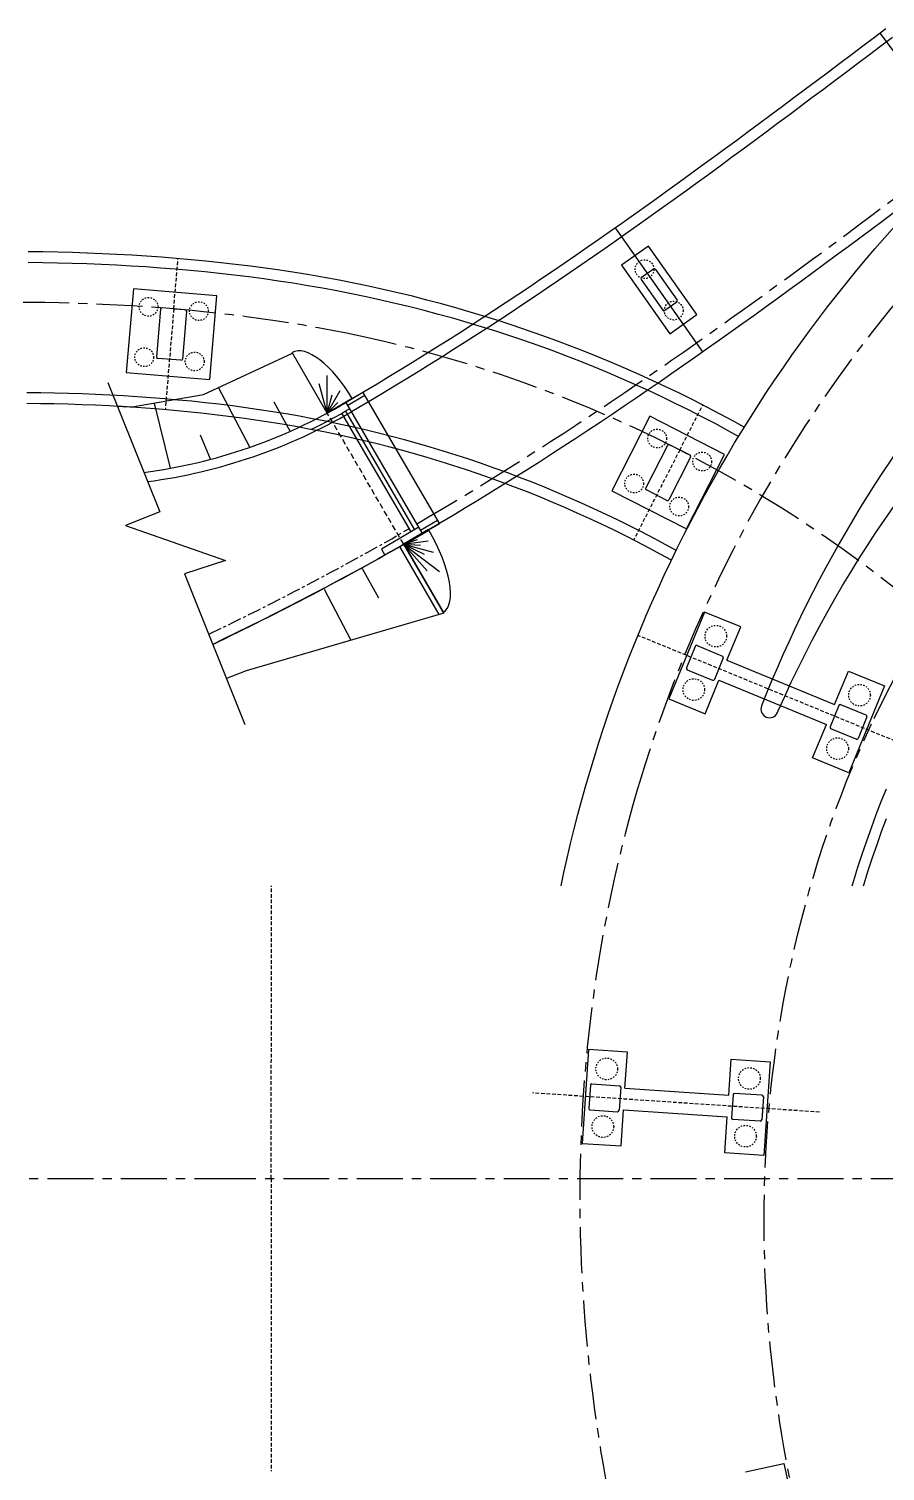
# Model space of a CAD drawing. Header units: millimetres. Extents: x 0 to 987207, y 0 to 5060561.
# Drawn here: x 495370.2 to 495429.5, y 2529201.4 to 2529301.2 of the extents above; entities that cross this region are included whole.
import ezdxf

# ---------------------------------------------------------------- set-up
doc = ezdxf.new("R2010")
doc.units = ezdxf.units.MM
doc.header["$LTSCALE"] = 0.1
doc.linetypes.add('CENTER', pattern=[50.8, 31.75, -6.35, 6.35, -6.35])
doc.linetypes.add('DASHED', pattern=[19.05, 12.7, -6.35])
doc.layers.get('0').update_dxf_attribs({"linetype": 'CONTINUOUS'})
for name, color, linetype in [('1', 1, 'CONTINUOUS'), ('SPX', 7, 'CONTINUOUS'), ('TLJ', 180, 'CONTINUOUS'), ('YLJ', 210, 'CONTINUOUS'), ('zhix', 1, 'CENTER'), ('收费站边线', 180, 'CONTINUOUS'), ('桥梁', 94, 'CONTINUOUS'), ('第3层（构造物外轮廓0.25~0.35）', 4, 'CONTINUOUS')]:
    doc.layers.add(name, color=color, linetype=linetype)
doc.layers.add('标注', color=1, linetype='CONTINUOUS', lineweight=18)

# ---------------------------------------------------------------- blocks, each defined once
blk = doc.blocks.new('A$C60665A29')
at = {"layer": 'TLJ', "color": 92}
for p, q in [((-1.025, 4.766), (-0.227, 7.244)), ((-1.025, 4.766), (-0.92, 6.867)), ((-1.025, 4.766), (0.308, 5.972)), ((-1.025, 4.766), (-0.316, 5.864)), ((-1.025, 4.766), (-0.109, 5.235)), ((1.183, -5.499), (2.2, -5.483)), ((1.183, -5.499), (2.153, -7.743)), ((1.183, -5.499), (2.963, -8.075)), ((1.183, -5.499), (2.316, -6.598)), ((1.183, -5.499), (2.967, -6.652)), ((1.183, -5.499), (2.269, -5.929)), ((1.183, -5.499), (2.867, -5.807))]:
    blk.add_line(p, q, dxfattribs=at)
for centre, major_axis, ratio, start_param, end_param in [((-1.025, 4.766), (-1.019, 4.736), 0.412833, 4.712389, 6.283185), ((1.183, -5.499), (1.147, -5.335), 0.366518, 0, 1.570796)]:
    blk.add_ellipse(centre, major_axis=major_axis, ratio=ratio, start_param=start_param, end_param=end_param, dxfattribs=at)
at = {"layer": '桥梁', "flags": 128}
blk.add_lwpolyline([(3.138, -5.079), (1.183, -5.499), (2.33, -10.834)], dxfattribs=at)

msp = doc.modelspace()

# ---------------------------------------------------------------- linework, layer by layer
at = {"color": 92}
for points in [[(495376.3585, 2529275.0722), (495377.3873, 2529274.989), (495382.3265, 2529275.8616), (495388.4754, 2529278.7085)], [(495398.9408, 2529260.7315), (495385.2738, 2529256.7256), (495383.9085, 2529256.1977)]]:
    msp.add_lwpolyline(points, dxfattribs=at)
at = {"color": 1, "ltscale": 0.3}
msp.add_lwpolyline([(495375.7114, 2529276.6898), (495379.2933, 2529267.7355), (495376.919, 2529266.7858), (495383.8392, 2529264.3772), (495381.0063, 2529263.453), (495385.1773, 2529253.0259)], dxfattribs=at)
at = {"layer": '1', "color": 4, "linetype": 'Continuous'}
for p, q in [((495412.6053, 2529283.8072), (495414.102, 2529281.6812)), ((495413.4472, 2529284.5222), (495412.6295, 2529283.9465)), ((495413.5865, 2529284.498), (495415.0832, 2529282.372)), ((495379.3598, 2529281.7487), (495379.0828, 2529278.4603)), ((495381.0622, 2529281.7056), (495379.4678, 2529281.8399)), ((495415.059, 2529282.2326), (495414.2414, 2529281.657)), ((495381.1534, 2529281.5976), (495380.8765, 2529278.3092)), ((495380.7685, 2529278.218), (495379.1741, 2529278.3523)), ((495414.4202, 2529272.3309), (495412.9165, 2529269.3935)), ((495415.979, 2529271.6453), (495414.5548, 2529272.3744)), ((495416.0225, 2529271.5107), (495414.5187, 2529268.5732)), ((495414.3842, 2529268.5298), (495412.9599, 2529269.2589)), ((495416.9893, 2529260.8009), (495414.5191, 2529254.7885)), ((495419.4867, 2529259.7748), (495416.9893, 2529260.8009)), ((495418.5366, 2529257.4623), (495419.4867, 2529259.7748)), ((495416.3357, 2529258.4207), (495415.7276, 2529256.9407)), ((495416.4662, 2529258.4751), (495418.2236, 2529257.7531)), ((495415.7821, 2529256.8102), (495417.5396, 2529256.0881)), ((495418.2781, 2529257.6226), (495417.6701, 2529256.1426)), ((495418.5366, 2529257.4623), (495425.9827, 2529254.4031)), ((495425.9827, 2529254.4031), (495426.9327, 2529256.7155)), ((495425.9827, 2529254.4031), (495426.9327, 2529256.7155)), ((495426.9327, 2529256.7155), (495429.4302, 2529255.6895)), ((495417.0165, 2529253.7624), (495417.9666, 2529256.0749)), ((495417.9666, 2529256.0749), (495425.4126, 2529253.0156)), ((495414.5191, 2529254.7885), (495417.0165, 2529253.7624)), ((495429.4302, 2529255.6895), (495426.96, 2529249.6771)), ((495426.2792, 2529254.3354), (495425.6711, 2529252.8554)), ((495428.1671, 2529253.6678), (495426.4097, 2529254.3898)), ((495424.4626, 2529250.7032), (495425.4126, 2529253.0156)), ((495424.4626, 2529250.7032), (495425.4126, 2529253.0156)), ((495427.4831, 2529252.0028), (495425.7256, 2529252.7249)), ((495428.2216, 2529253.5373), (495427.6136, 2529252.0573)), ((495426.96, 2529249.6771), (495424.4626, 2529250.7032)), ((495408.952, 2529230.5201), (495408.519, 2529224.0345)), ((495411.646, 2529230.3402), (495408.952, 2529230.5201)), ((495411.4795, 2529227.8458), (495411.646, 2529230.3402)), ((495418.6535, 2529227.3668), (495418.8201, 2529229.8612)), ((495418.6535, 2529227.3668), (495418.8201, 2529229.8612)), ((495418.8201, 2529229.8612), (495421.5141, 2529229.6814)), ((495421.5141, 2529229.6814), (495421.081, 2529223.1958)), ((495409.0881, 2529228.0555), (495408.9816, 2529226.4591)), ((495409.1946, 2529228.1487), (495411.0904, 2529228.0221)), ((495411.1835, 2529227.9156), (495411.0769, 2529226.3192)), ((495411.4795, 2529227.8458), (495418.6535, 2529227.3668)), ((495418.9562, 2529227.3967), (495418.8496, 2529225.8002)), ((495420.9584, 2529227.3632), (495419.0626, 2529227.4898)), ((495421.0515, 2529227.2568), (495420.9449, 2529225.6603)), ((495409.0747, 2529226.3527), (495410.9704, 2529226.2261)), ((495411.213, 2529223.8546), (495411.3796, 2529226.3491)), ((495411.3796, 2529226.3491), (495418.5536, 2529225.8701)), ((495418.387, 2529223.3757), (495418.5536, 2529225.8701)), ((495418.387, 2529223.3757), (495418.5536, 2529225.8701)), ((495420.8385, 2529225.5672), (495418.9427, 2529225.6938)), ((495408.519, 2529224.0345), (495411.213, 2529223.8546)), ((495421.081, 2529223.1958), (495418.387, 2529223.3757)), ((495419.8282, 2529201.2957), (495422.462, 2529201.89)), ((495422.462, 2529201.89), (495423.8927, 2529195.5494))]:
    msp.add_line(p, q, dxfattribs=at)
for points in [[(495416.454, 2529281.3803), (495413.1152, 2529286.1229), (495411.2345, 2529284.7988), (495414.5734, 2529280.0563), (495416.454, 2529281.3803)], [(495382.7645, 2529276.8958), (495383.2513, 2529282.6753), (495377.4718, 2529283.1621), (495376.985, 2529277.3826), (495382.7645, 2529276.8958)], [(495415.7294, 2529266.5492), (495418.3724, 2529271.712), (495413.2095, 2529274.355), (495410.5666, 2529269.1922), (495415.7294, 2529266.5492)]]:
    msp.add_lwpolyline(points, dxfattribs=at)
at = {"layer": '1', "color": 1, "linetype": 'DASHED', "ltscale": 0.01}
for centre, radius in [((495412.8369, 2529284.5205), 0.65), ((495378.5212, 2529281.9197), 0.65), ((495382.0088, 2529281.6259), 0.65), ((495414.8517, 2529281.6586), 0.65), ((495378.2274, 2529278.432), 0.65), ((495381.7151, 2529278.1383), 0.65), ((495413.7092, 2529272.8073), 0.65), ((495416.8247, 2529271.2124), 0.65), ((495412.1143, 2529269.6918), 0.65), ((495415.2298, 2529268.0969), 0.65), ((495417.763, 2529259.1316), 0.75), ((495416.2428, 2529255.4317), 0.75), ((495427.7064, 2529255.0463), 0.75), ((495426.1863, 2529251.3464), 0.75), ((495410.2158, 2529229.1829), 0.75), ((495420.0838, 2529228.5241), 0.75), ((495409.9493, 2529225.1918), 0.75), ((495419.8173, 2529224.5329), 0.75)]:
    msp.add_circle(centre, radius, dxfattribs=at)
at = {"layer": '1', "color": 4, "linetype": 'Continuous'}
for centre, start, end in [((495412.6871, 2529283.8647), 125.146149, 215.146149), ((495413.5047, 2529284.4404), 35.146149, 125.146149), ((495379.4594, 2529281.7403), 85.185753, 175.185753), ((495381.0538, 2529281.606), 355.185753, 85.185753), ((495414.1838, 2529281.7387), 215.146149, 305.146149), ((495415.0015, 2529282.3144), 305.146149, 35.146149), ((495379.1825, 2529278.4519), 175.185753, 265.185753), ((495380.7768, 2529278.3176), 265.185753, 355.185753), ((495414.5092, 2529272.2854), 62.89123, 152.89123), ((495415.9335, 2529271.5563), 332.89123, 62.89123), ((495413.0055, 2529269.3479), 152.89123, 242.89123), ((495414.4297, 2529268.6188), 242.89123, 332.89123), ((495416.4282, 2529258.3827), 67.664566, 157.664566), ((495418.1856, 2529257.6606), 337.664566, 67.664566), ((495415.8201, 2529256.9027), 157.664566, 247.664566), ((495417.5776, 2529256.1806), 247.664566, 337.664566), ((495426.3717, 2529254.2973), 67.664566, 157.664566), ((495425.7636, 2529252.8174), 157.664566, 247.664566), ((495428.1291, 2529253.5753), 337.664566, 67.664566), ((495427.5211, 2529252.0953), 247.664566, 337.664566), ((495409.1879, 2529228.0489), 86.180209, 176.180209), ((495411.0837, 2529227.9223), 356.180209, 86.180209), ((495419.056, 2529227.39), 86.180209, 176.180209), ((495420.9517, 2529227.2634), 356.180209, 86.180209), ((495409.0813, 2529226.4524), 176.180209, 266.180209), ((495410.9771, 2529226.3259), 266.180209, 356.180209), ((495418.9494, 2529225.7936), 176.180209, 266.180209), ((495420.8451, 2529225.667), 266.180209, 356.180209)]:
    msp.add_arc(centre, 0.1, start, end, dxfattribs=at)
at = {"layer": 'SPX', "color": 92}
for p, q in [((495385.5247, 2529272.2008), (495383.3582, 2529276.3393)), ((495380.0337, 2529270.7497), (495378.9343, 2529275.2623)), ((495388.3243, 2529273.3095), (495387.205, 2529275.3329)), ((495382.8031, 2529271.3676), (495382.1209, 2529273.0323)), ((495395.9155, 2529265.2848), (495398.6086, 2529260.6341)), ((495393.3035, 2529263.8092), (495394.4254, 2529261.773)), ((495390.6607, 2529262.3896), (495392.5147, 2529258.848))]:
    msp.add_line(p, q, dxfattribs=at)
at = {"layer": 'TLJ'}
msp.add_line((495396.4749, 2529265.6414), (495396.0761, 2529265.4165), dxfattribs=at)
at = {"layer": 'TLJ', "flags": 128}
for points in [[(495429.5278, 2529301.1565), (495428.7318, 2529300.5557), (495427.9364, 2529299.9558), (495427.1415, 2529299.3569), (495426.347, 2529298.7589), (495425.553, 2529298.1621), (495424.7593, 2529297.5664), (495423.9659, 2529296.9719), (495423.1727, 2529296.3788), (495422.3797, 2529295.7871), (495421.5868, 2529295.1968), (495420.794, 2529294.6082), (495420.0011, 2529294.0211), (495419.2083, 2529293.4358), (495418.4152, 2529292.8523), (495417.6221, 2529292.2706), (495416.8287, 2529291.6909), (495416.035, 2529291.1132), (495415.241, 2529290.5376), (495414.4467, 2529289.9642), (495413.6519, 2529289.3931), (495412.8566, 2529288.8243), (495412.0608, 2529288.258), (495411.2644, 2529287.6941), (495410.4674, 2529287.1328), (495409.6697, 2529286.5742), (495408.8713, 2529286.0184), (495408.0721, 2529285.4653), (495407.2721, 2529284.9151), (495406.4712, 2529284.368), (495405.6694, 2529283.8238), (495404.8667, 2529283.2828), (495404.063, 2529282.7451), (495403.2583, 2529282.2106), (495402.4525, 2529281.6795), (495401.6456, 2529281.1519), (495400.8376, 2529280.6279), (495400.0283, 2529280.1074), (495399.2179, 2529279.5907), (495398.4062, 2529279.0778), (495397.5932, 2529278.5687), (495396.7789, 2529278.0636), (495395.9632, 2529277.5626), (495395.1462, 2529277.0656), (495394.3277, 2529276.5729), (495393.5078, 2529276.0845), (495392.6865, 2529275.6005), (495392.1888, 2529275.3098)], [(495430.1338, 2529288.4731), (495429.3323, 2529287.8739), (495428.5301, 2529287.2755), (495427.7271, 2529286.678), (495426.9233, 2529286.0814), (495426.1187, 2529285.4859), (495425.3131, 2529284.8915), (495424.5065, 2529284.2983), (495423.699, 2529283.7064), (495422.8903, 2529283.1159), (495422.0804, 2529282.5268), (495421.2694, 2529281.9393), (495420.4571, 2529281.3533), (495419.6435, 2529280.7691), (495418.8285, 2529280.1866), (495418.0121, 2529279.6061), (495417.1942, 2529279.0275), (495416.3748, 2529278.4509), (495415.5537, 2529277.8765), (495414.7311, 2529277.3042), (495413.9067, 2529276.7343), (495413.0807, 2529276.1668), (495412.2528, 2529275.6017), (495411.4231, 2529275.0392), (495410.5915, 2529274.4794), (495409.758, 2529273.9223), (495408.9225, 2529273.3681), (495408.0849, 2529272.8168), (495407.2453, 2529272.2685), (495406.4036, 2529271.7233), (495405.5598, 2529271.1813), (495404.7137, 2529270.6426), (495403.8654, 2529270.1073), (495403.0148, 2529269.5755), (495402.162, 2529269.0472), (495401.3067, 2529268.5227), (495400.4491, 2529268.0019), (495399.589, 2529267.4849), (495398.7265, 2529266.972), (495397.8615, 2529266.4631), (495396.994, 2529265.9583), (495396.1239, 2529265.4579), (495395.2514, 2529264.9617), (495394.3763, 2529264.47), (495393.4988, 2529263.9826), (495392.6189, 2529263.4996), (495391.7366, 2529263.0211), (495390.8519, 2529262.5469), (495389.9649, 2529262.0772), (495389.0755, 2529261.6119), (495388.1838, 2529261.1511), (495387.2897, 2529260.6947), (495386.3935, 2529260.2428), (495385.495, 2529259.7954), (495384.5942, 2529259.3525), (495383.6913, 2529258.9141), (495382.9618, 2529258.5644)], [(495407.0568, 2529241.849), (495407.2529, 2529242.7661), (495407.4799, 2529243.777), (495407.7174, 2529244.7856), (495407.9653, 2529245.7918), (495408.2238, 2529246.7956), (495408.4927, 2529247.7966), (495408.7721, 2529248.795), (495409.062, 2529249.7904), (495409.3624, 2529250.7828), (495409.6732, 2529251.772), (495409.9944, 2529252.7578), (495410.326, 2529253.7402), (495410.6679, 2529254.719), (495411.0201, 2529255.6942), (495411.3825, 2529256.6657), (495411.7551, 2529257.6332), (495412.1379, 2529258.5968), (495412.5309, 2529259.5563), (495412.9339, 2529260.5116), (495413.3469, 2529261.4626), (495413.7699, 2529262.4093), (495414.2029, 2529263.3514), (495414.6457, 2529264.2889), (495415.0984, 2529265.2217), (495415.5609, 2529266.1497), (495416.0331, 2529267.0727), (495416.515, 2529267.9907), (495417.0066, 2529268.9036), (495417.5077, 2529269.8113), (495418.0184, 2529270.7137), (495418.5385, 2529271.6106), (495419.0681, 2529272.502), (495419.607, 2529273.3878), (495420.1552, 2529274.2679), (495420.7126, 2529275.1421), (495421.2792, 2529276.0105), (495421.8549, 2529276.8728), (495422.4397, 2529277.729), (495423.0334, 2529278.579), (495423.636, 2529279.4227), (495424.2475, 2529280.26), (495424.8678, 2529281.0909), (495425.4968, 2529281.9151), (495426.1344, 2529282.7327), (495426.7806, 2529283.5436), (495427.4353, 2529284.3476), (495428.0984, 2529285.1446), (495428.7699, 2529285.9346), (495429.4497, 2529286.7176), (495430.1376, 2529287.4933)], [(495419.734, 2529273.5918), (495418.9797, 2529274.0081), (495418.0647, 2529274.4999), (495417.1442, 2529274.9816), (495416.2184, 2529275.453), (495415.2874, 2529275.9141), (495414.3514, 2529276.3648), (495413.4104, 2529276.805), (495412.4646, 2529277.2348), (495411.5141, 2529277.6541), (495410.559, 2529278.0628), (495409.5994, 2529278.4608), (495408.6354, 2529278.8482), (495407.6672, 2529279.2248), (495406.6949, 2529279.5906), (495405.7185, 2529279.9456), (495404.7383, 2529280.2898), (495403.7543, 2529280.623), (495402.7667, 2529280.9453), (495401.7755, 2529281.2565), (495400.781, 2529281.5568), (495399.7831, 2529281.846), (495398.7822, 2529282.124), (495397.7781, 2529282.391), (495396.7712, 2529282.6467), (495395.7616, 2529282.8913), (495394.7492, 2529283.1246), (495393.7343, 2529283.3467), (495392.7176, 2529283.5574), (495391.6992, 2529283.757), (495390.6796, 2529283.9455), (495389.6587, 2529284.1232), (495388.6367, 2529284.2904), (495387.6138, 2529284.4471), (495386.5902, 2529284.5937), (495385.5658, 2529284.7303), (495384.541, 2529284.8571), (495383.5157, 2529284.9744), (495382.4901, 2529285.0823), (495381.4643, 2529285.1811), (495380.4384, 2529285.271), (495379.4125, 2529285.3522), (495378.3867, 2529285.4249), (495377.361, 2529285.4894), (495376.3356, 2529285.5458), (495375.3105, 2529285.5944), (495374.2858, 2529285.6353), (495373.2615, 2529285.6689), (495372.2378, 2529285.6952), (495371.2145, 2529285.7147), (495370.1919, 2529285.7273)], [(495414.691, 2529264.3822), (495413.9573, 2529264.7872), (495413.145, 2529265.2238), (495412.3279, 2529265.6513), (495411.5061, 2529266.0698), (495410.6797, 2529266.4791), (495409.8487, 2529266.8792), (495409.0134, 2529267.27), (495408.1738, 2529267.6516), (495407.3301, 2529268.0237), (495406.4822, 2529268.3865), (495405.6304, 2529268.7399), (495404.7746, 2529269.0837), (495403.9152, 2529269.418), (495403.052, 2529269.7428), (495402.1853, 2529270.0579), (495401.3152, 2529270.3634), (495400.4417, 2529270.6592), (495399.5649, 2529270.9453), (495398.6851, 2529271.2216), (495397.8022, 2529271.4882), (495396.9165, 2529271.7449), (495396.0279, 2529271.9917), (495395.1366, 2529272.2287), (495394.2428, 2529272.4557), (495393.3465, 2529272.6728), (495392.4479, 2529272.8799), (495391.5469, 2529273.0771), (495390.6429, 2529273.2644), (495389.7356, 2529273.4422), (495388.8249, 2529273.6106), (495387.9112, 2529273.7697), (495386.9945, 2529273.9196), (495386.0749, 2529274.0605), (495385.1525, 2529274.1926), (495384.2275, 2529274.3159), (495383.2999, 2529274.4307), (495382.3699, 2529274.5371), (495381.4376, 2529274.6352), (495380.503, 2529274.7252), (495379.5662, 2529274.8073), (495378.6274, 2529274.8816), (495377.6866, 2529274.9483), (495376.7438, 2529275.0075), (495375.7992, 2529275.0595), (495374.8527, 2529275.1043), (495373.9046, 2529275.1422), (495372.9547, 2529275.1734), (495372.0033, 2529275.1979), (495371.0503, 2529275.216), (495370.0957, 2529275.2278)], [(495427.9771, 2529241.8466), (495428.0221, 2529241.9966), (495428.3079, 2529242.9081), (495428.6054, 2529243.8158), (495428.9144, 2529244.7193), (495429.235, 2529245.6186), (495429.5672, 2529246.5134)]]:
    msp.add_lwpolyline(points, dxfattribs=at)
at = {"layer": 'YLJ', "color": 210, "flags": 128}
for points in [[(495429.9796, 2529300.5579), (495429.1835, 2529299.957), (495428.3878, 2529299.357), (495427.5927, 2529298.7578), (495426.7979, 2529298.1596), (495426.0034, 2529297.5624), (495425.2093, 2529296.9664), (495424.4153, 2529296.3715), (495423.6216, 2529295.7779), (495422.8279, 2529295.1857), (495422.0343, 2529294.595), (495421.2407, 2529294.0057), (495420.447, 2529293.4181), (495419.6532, 2529292.8321), (495418.8593, 2529292.2478), (495418.0651, 2529291.6654), (495417.2706, 2529291.0849), (495416.4758, 2529290.5064), (495415.6806, 2529289.93), (495414.885, 2529289.3557), (495414.0888, 2529288.7836), (495413.2922, 2529288.2138), (495412.4949, 2529287.6464), (495411.697, 2529287.0815), (495410.8984, 2529286.5191), (495410.0991, 2529285.9593), (495409.2989, 2529285.4022), (495408.498, 2529284.848), (495407.6961, 2529284.2965), (495406.8934, 2529283.748), (495406.0896, 2529283.2026), (495405.2849, 2529282.6602), (495404.4791, 2529282.121), (495403.6722, 2529281.5851), (495402.8641, 2529281.0526), (495402.0549, 2529280.5235), (495401.2445, 2529279.9978), (495400.4328, 2529279.4758), (495399.6198, 2529278.9575), (495398.8055, 2529278.4429), (495397.9899, 2529277.9322), (495397.1728, 2529277.4254), (495396.3544, 2529276.9226), (495395.5344, 2529276.424), (495394.7131, 2529275.9295), (495393.8901, 2529275.4393), (495393.0657, 2529274.9534), (495392.5662, 2529274.6616)], [(495419.3416, 2529272.9517), (495418.621, 2529273.3494), (495417.7133, 2529273.8373), (495416.8002, 2529274.3151), (495415.8818, 2529274.7827), (495414.9583, 2529275.2401), (495414.0298, 2529275.6872), (495413.0964, 2529276.124), (495412.1581, 2529276.5503), (495411.2152, 2529276.9662), (495410.2678, 2529277.3716), (495409.3159, 2529277.7665), (495408.3596, 2529278.1507), (495407.3992, 2529278.5243), (495406.4346, 2529278.8872), (495405.4661, 2529279.2394), (495404.4938, 2529279.5807), (495403.5177, 2529279.9113), (495402.538, 2529280.231), (495401.5548, 2529280.5398), (495400.5682, 2529280.8376), (495399.5784, 2529281.1245), (495398.5854, 2529281.4003), (495397.5895, 2529281.6651), (495396.5906, 2529281.9188), (495395.589, 2529282.1614), (495394.5848, 2529282.3929), (495393.5781, 2529282.6132), (495392.5694, 2529282.8222), (495391.559, 2529283.0202), (495390.5471, 2529283.2073), (495389.5339, 2529283.3837), (495388.5194, 2529283.5496), (495387.5039, 2529283.7052), (495386.4875, 2529283.8507), (495385.4702, 2529283.9864), (495384.4523, 2529284.1123), (495383.4339, 2529284.2288), (495382.4149, 2529284.3361), (495381.3956, 2529284.4343), (495380.3761, 2529284.5236), (495379.3564, 2529284.6043), (495378.3367, 2529284.6766), (495377.317, 2529284.7407), (495376.2973, 2529284.7968), (495375.2778, 2529284.8451), (495374.2586, 2529284.8858), (495373.2396, 2529284.9192), (495372.221, 2529284.9454), (495371.2028, 2529284.9648), (495370.1851, 2529284.9774)], [(495415.0189, 2529265.0579), (495414.3161, 2529265.4458), (495413.4964, 2529265.8864), (495412.6719, 2529266.3178), (495411.8427, 2529266.74), (495411.0088, 2529267.153), (495410.1704, 2529267.5567), (495409.3275, 2529267.9511), (495408.4803, 2529268.3361), (495407.6289, 2529268.7116), (495406.7734, 2529269.0777), (495405.9139, 2529269.4342), (495405.0504, 2529269.7812), (495404.1832, 2529270.1185), (495403.3122, 2529270.4462), (495402.4377, 2529270.7642), (495401.5597, 2529271.0724), (495400.6783, 2529271.3709), (495399.7936, 2529271.6596), (495398.9058, 2529271.9384), (495398.015, 2529272.2074), (495397.1212, 2529272.4664), (495396.2246, 2529272.7155), (495395.3253, 2529272.9546), (495394.4234, 2529273.1836), (495393.519, 2529273.4027), (495392.6122, 2529273.6117), (495391.7032, 2529273.8106), (495390.7911, 2529273.9996), (495389.8758, 2529274.179), (495388.9574, 2529274.3488), (495388.036, 2529274.5092), (495387.1118, 2529274.6604), (495386.1848, 2529274.8024), (495385.2552, 2529274.9355), (495384.3231, 2529275.0598), (495383.3886, 2529275.1754), (495382.4518, 2529275.2826), (495381.5128, 2529275.3814), (495380.5717, 2529275.4721), (495379.6285, 2529275.5547), (495378.6835, 2529275.6295), (495377.7366, 2529275.6966), (495376.7879, 2529275.7562), (495375.8375, 2529275.8085), (495374.8854, 2529275.8536), (495373.9318, 2529275.8917), (495372.9767, 2529275.923), (495372.02, 2529275.9477), (495371.062, 2529275.9659), (495370.1026, 2529275.9777)], [(495422.0317, 2529253.8443), (495422.0866, 2529253.9715), (495422.5292, 2529254.9598), (495422.9851, 2529255.9424), (495423.454, 2529256.919), (495423.936, 2529257.8892), (495424.4308, 2529258.8529), (495424.9384, 2529259.81), (495425.4587, 2529260.7602), (495425.9917, 2529261.7033), (495426.5372, 2529262.6393), (495427.0951, 2529263.5679), (495427.6654, 2529264.489), (495428.2478, 2529265.4024), (495428.8424, 2529266.3079), (495429.4491, 2529267.2055), (495430.0676, 2529268.0949)], [(495427.1942, 2529241.8467), (495427.305, 2529242.2165), (495427.5937, 2529243.1372), (495427.8942, 2529244.0539), (495428.2064, 2529244.9666), (495428.5302, 2529245.875), (495428.8658, 2529246.779), (495429.213, 2529247.6784), (495429.5719, 2529248.5731)]]:
    msp.add_lwpolyline(points, dxfattribs=at)
at = {"layer": 'YLJ', "color": 210}
for centre, radius, start, end in [((495503.4864, 2529221.7498), 88.75, 138.666492, 158.480168), ((495421.4813, 2529254.0853), 0.6, 158.480324, 336.351351)]:
    msp.add_arc(centre, radius, start, end, dxfattribs=at)
at = {"layer": 'zhix', "flags": 128}
for points in [[(495437.2608, 2529294.7785), (495436.4629, 2529294.1758), (495435.6648, 2529293.5732), (495434.8667, 2529292.9707), (495434.0684, 2529292.3685), (495433.2698, 2529291.7665), (495432.471, 2529291.165), (495431.6717, 2529290.564), (495430.8721, 2529289.9635), (495430.072, 2529289.3637), (495429.2713, 2529288.7646), (495428.4701, 2529288.1662), (495427.6681, 2529287.5688), (495426.8655, 2529286.9723), (495426.0621, 2529286.3769), (495425.2579, 2529285.7826), (495424.4527, 2529285.1895), (495423.6467, 2529284.5977), (495422.8396, 2529284.0073), (495422.0314, 2529283.4183), (495421.2222, 2529282.8308), (495420.4117, 2529282.245), (495419.6001, 2529281.6609), (495418.7871, 2529281.0786), (495417.9728, 2529280.4981), (495417.1571, 2529279.9196), (495416.34, 2529279.3431), (495415.5214, 2529278.7688), (495414.7012, 2529278.1966), (495413.8795, 2529277.6268), (495413.0561, 2529277.0594), (495412.231, 2529276.4944), (495411.4041, 2529275.932), (495410.5755, 2529275.3722), (495409.745, 2529274.8152), (495408.9126, 2529274.261), (495408.0783, 2529273.7097), (495407.242, 2529273.1615), (495406.4036, 2529272.6163), (495405.5632, 2529272.0743), (495404.7207, 2529271.5356), (495403.8761, 2529271.0003), (495403.0293, 2529270.4684), (495402.1802, 2529269.9401), (495401.3289, 2529269.4155), (495400.4753, 2529268.8946), (495399.6193, 2529268.3775), (495398.761, 2529267.8644), (495397.9003, 2529267.3553), (495397.0371, 2529266.8504), (495396.1715, 2529266.3497)], [(495393.1884, 2529279.8843), (495392.2096, 2529280.0892), (495391.2287, 2529280.2835), (495390.2457, 2529280.4673), (495389.2608, 2529280.6407), (495388.2743, 2529280.804), (495387.2861, 2529280.9573), (495386.2965, 2529281.1008), (495385.3055, 2529281.2348), (495384.3133, 2529281.3593), (495383.3199, 2529281.4747), (495382.3256, 2529281.581), (495381.3304, 2529281.6785), (495380.3343, 2529281.7674), (495379.3376, 2529281.8479), (495378.3402, 2529281.9201), (495377.3423, 2529281.9843), (495376.3439, 2529282.0407), (495375.345, 2529282.0894), (495374.3459, 2529282.1307), (495373.3465, 2529282.1648), (495372.3469, 2529282.1918), (495371.3471, 2529282.212), (495370.3472, 2529282.2257), (495369.3472, 2529282.2328), (495368.3472, 2529282.2338), (495367.3472, 2529282.2288), (495366.3473, 2529282.218), (495365.3474, 2529282.2015), (495364.3476, 2529282.1797), (495363.348, 2529282.1527), (495362.3485, 2529282.1206), (495361.3492, 2529282.0839), (495360.35, 2529282.0425), (495359.3511, 2529281.9967), (495358.3523, 2529281.9468), (495357.3538, 2529281.893), (495356.3555, 2529281.8353), (495355.3573, 2529281.7741), (495354.3594, 2529281.7096), (495353.3617, 2529281.6419), (495352.3642, 2529281.5713), (495351.3669, 2529281.498), (495350.3698, 2529281.4221), (495349.3729, 2529281.3439), (495348.3761, 2529281.2635), (495347.3795, 2529281.1812), (495346.383, 2529281.0973), (495345.3867, 2529281.0118), (495344.3904, 2529280.925), (495343.3943, 2529280.8371), (495342.3983, 2529280.7482), (495341.4023, 2529280.6587), (495340.4928, 2529280.5765)], [(495426.5508, 2529187.4271), (495426.2261, 2529188.373), (495425.9106, 2529189.3219), (495425.6044, 2529190.2738), (495425.3075, 2529191.2288), (495425.0201, 2529192.1866), (495424.7421, 2529193.1471), (495424.4738, 2529194.1105), (495424.2151, 2529195.0764), (495423.9662, 2529196.0449), (495423.7271, 2529197.0159), (495423.4979, 2529197.9893), (495423.2786, 2529198.965), (495423.0695, 2529199.9428), (495422.8704, 2529200.9228), (495422.6816, 2529201.9048), (495422.5031, 2529202.8888), (495422.3349, 2529203.8745), (495422.1771, 2529204.862), (495422.0299, 2529205.8511), (495421.8932, 2529206.8417), (495421.7672, 2529207.8337), (495421.6519, 2529208.827), (495421.5473, 2529209.8216), (495421.4536, 2529210.8171), (495421.3708, 2529211.8137), (495421.299, 2529212.8111), (495421.2383, 2529213.8093), (495421.1886, 2529214.808), (495421.1501, 2529215.8073), (495421.1228, 2529216.8069), (495421.1068, 2529217.8068), (495421.1022, 2529218.8068), (495421.1089, 2529219.8067), (495421.1271, 2529220.8066), (495421.1568, 2529221.8061), (495421.198, 2529222.8053), (495421.2509, 2529223.8039), (495421.3153, 2529224.8018), (495421.3915, 2529225.7989), (495421.4795, 2529226.795), (495421.5792, 2529227.79), (495421.6907, 2529228.7837), (495421.8141, 2529229.7761), (495421.9493, 2529230.7669), (495422.0966, 2529231.756), (495422.2557, 2529232.7432), (495422.4269, 2529233.7285), (495422.6101, 2529234.7115), (495422.8054, 2529235.6923), (495423.0127, 2529236.6706), (495423.2321, 2529237.6462), (495423.4636, 2529238.619), (495423.7073, 2529239.5889), (495423.9631, 2529240.5556), (495424.2311, 2529241.519), (495424.5112, 2529242.4789), (495424.8036, 2529243.4352), (495425.1081, 2529244.3877), (495425.4248, 2529245.3363), (495425.7537, 2529246.2806), (495426.0948, 2529247.2207), (495426.448, 2529248.1562), (495426.8134, 2529249.087), (495427.191, 2529250.013), (495427.5807, 2529250.9339), (495427.9826, 2529251.8496), (495428.3965, 2529252.7599), (495428.5389, 2529253.0657)], [(495412.2822, 2529248.3354), (495412.0075, 2529247.3739), (495411.7428, 2529246.4096), (495411.4882, 2529245.4426), (495411.2436, 2529244.4729), (495411.0092, 2529243.5008), (495410.7848, 2529242.5263), (495410.5705, 2529241.5495), (495410.3662, 2529240.5706), (495410.172, 2529239.5897), (495409.9878, 2529238.6068), (495409.8135, 2529237.6221), (495409.6492, 2529236.6357), (495409.4949, 2529235.6477), (495409.3506, 2529234.6581), (495409.2161, 2529233.6672), (495409.0915, 2529232.675), (495408.9768, 2529231.6816), (495408.872, 2529230.6871), (495408.7769, 2529229.6917), (495408.6917, 2529228.6953), (495408.6162, 2529227.6982), (495408.5504, 2529226.7003), (495408.4944, 2529225.7019), (495408.448, 2529224.703), (495408.4112, 2529223.7037), (495408.3841, 2529222.7041), (495408.3665, 2529221.7042), (495408.3584, 2529220.7042), (495408.3599, 2529219.7043), (495408.3708, 2529218.7043), (495408.3911, 2529217.7045), (495408.4208, 2529216.705), (495408.4599, 2529215.7057), (495408.5082, 2529214.7069), (495408.5659, 2529213.7086), (495408.6327, 2529212.7108), (495408.7087, 2529211.7137), (495408.7939, 2529210.7174), (495408.8882, 2529209.7218), (495408.9915, 2529208.7272), (495409.1038, 2529207.7335), (495409.2251, 2529206.7409), (495409.3553, 2529205.7494), (495409.4943, 2529204.7591), (495409.6422, 2529203.7701), (495409.7988, 2529202.7825), (495409.9642, 2529201.7962), (495410.1382, 2529200.8115), (495410.3209, 2529199.8283), (495410.5121, 2529198.8468), (495410.7119, 2529197.8669), (495410.9201, 2529196.8889), (495411.0026, 2529196.5124)], [(495132.8691, 2529216.4241), (495133.8672, 2529216.4862), (495134.8653, 2529216.5478), (495135.8634, 2529216.6089), (495136.8616, 2529216.6695), (495137.8598, 2529216.7296), (495138.858, 2529216.7892), (495139.8563, 2529216.8484), (495140.8545, 2529216.907), (495141.8528, 2529216.9652), (495142.8512, 2529217.0229), (495143.8495, 2529217.0801), (495144.8479, 2529217.1368), (495145.8463, 2529217.1931), (495146.8448, 2529217.2489), (495147.8433, 2529217.3042), (495148.8418, 2529217.359), (495149.8403, 2529217.4134), (495150.8388, 2529217.4673), (495151.8374, 2529217.5208), (495152.836, 2529217.5738), (495153.8346, 2529217.6263), (495154.8332, 2529217.6784), (495155.8319, 2529217.73), (495156.8306, 2529217.7812), (495157.8293, 2529217.8319), (495158.8281, 2529217.8821), (495159.8268, 2529217.9319), (495160.8256, 2529217.9813), (495161.8244, 2529218.0302), (495162.8232, 2529218.0787), (495163.8221, 2529218.1268), (495164.8209, 2529218.1744), (495165.8198, 2529218.2216), (495166.8187, 2529218.2683), (495167.8177, 2529218.3146), (495168.8166, 2529218.3605), (495169.8156, 2529218.4059), (495170.8146, 2529218.451), (495171.8136, 2529218.4956), (495172.8126, 2529218.5397), (495173.8116, 2529218.5835), (495174.8107, 2529218.6268), (495175.8098, 2529218.6698), (495176.8089, 2529218.7123), (495177.808, 2529218.7544), (495178.8071, 2529218.7961), (495179.8062, 2529218.8374), (495180.8054, 2529218.8782), (495181.8046, 2529218.9187), (495182.8038, 2529218.9588), (495183.803, 2529218.9985), (495184.8022, 2529219.0377), (495185.8015, 2529219.0766), (495186.8007, 2529219.1151), (495187.8, 2529219.1532), (495188.7993, 2529219.1909), (495189.7986, 2529219.2282), (495190.7979, 2529219.2651), (495191.7973, 2529219.3017), (495192.7966, 2529219.3379), (495193.796, 2529219.3736), (495194.7953, 2529219.4091), (495195.7947, 2529219.4441), (495196.7941, 2529219.4787), (495197.7935, 2529219.513), (495198.793, 2529219.547), (495199.7924, 2529219.5805), (495200.7918, 2529219.6137), (495201.7913, 2529219.6465), (495202.7908, 2529219.679), (495203.7903, 2529219.7111), (495204.7898, 2529219.7428), (495205.7893, 2529219.7742), (495206.7888, 2529219.8052), (495207.7883, 2529219.8359), (495208.7878, 2529219.8662), (495209.7874, 2529219.8962), (495210.787, 2529219.9258), (495211.7865, 2529219.9551), (495212.7861, 2529219.9841), (495213.7857, 2529220.0127), (495214.7853, 2529220.041), (495215.7849, 2529220.0689), (495216.7845, 2529220.0965), (495217.7842, 2529220.1238), (495218.7838, 2529220.1507), (495219.7834, 2529220.1773), (495220.7831, 2529220.2036), (495221.7828, 2529220.2296), (495222.7824, 2529220.2552), (495223.7821, 2529220.2805), (495224.7818, 2529220.3055), (495225.7815, 2529220.3302), (495226.7812, 2529220.3546), (495227.7809, 2529220.3787), (495228.7806, 2529220.4024), (495229.7803, 2529220.4259), (495230.7801, 2529220.449), (495231.7798, 2529220.4718), (495232.7796, 2529220.4944), (495233.7793, 2529220.5166), (495234.7791, 2529220.5385), (495235.7788, 2529220.5602), (495236.7786, 2529220.5815), (495237.7784, 2529220.6026), (495238.7782, 2529220.6233), (495239.778, 2529220.6438), (495240.7778, 2529220.664), (495241.7776, 2529220.6839), (495242.7774, 2529220.7035), (495243.7772, 2529220.7229), (495244.777, 2529220.7419), (495245.7768, 2529220.7607), (495246.7767, 2529220.7792), (495247.7765, 2529220.7975), (495248.7763, 2529220.8155), (495249.7762, 2529220.8332), (495250.776, 2529220.8506), (495251.7759, 2529220.8678), (495252.7757, 2529220.8847), (495253.7756, 2529220.9013), (495254.7755, 2529220.9177), (495255.7753, 2529220.9339), (495256.7752, 2529220.9498), (495257.7751, 2529220.9654), (495258.775, 2529220.9808), (495259.7748, 2529220.9959), (495260.7747, 2529221.0108), (495261.7746, 2529221.0254), (495262.7745, 2529221.0398), (495263.7744, 2529221.054), (495264.7743, 2529221.0679), (495265.7742, 2529221.0816), (495266.7741, 2529221.0951), (495267.7741, 2529221.1083), (495268.774, 2529221.1213), (495269.7739, 2529221.1341), (495270.7738, 2529221.1466), (495271.7737, 2529221.1589), (495272.7737, 2529221.171), (495273.7736, 2529221.1829), (495274.7735, 2529221.1945), (495275.7735, 2529221.206), (495276.7734, 2529221.2172), (495277.7733, 2529221.2282), (495278.7733, 2529221.239), (495279.7732, 2529221.2496), (495280.7732, 2529221.26), (495281.7731, 2529221.2702), (495282.7731, 2529221.2802), (495283.773, 2529221.29), (495284.773, 2529221.2996), (495285.7729, 2529221.3089), (495286.7729, 2529221.3181), (495287.7728, 2529221.3271), (495288.7728, 2529221.336), (495289.7728, 2529221.3446), (495290.7727, 2529221.353), (495291.7727, 2529221.3613), (495292.7727, 2529221.3693), (495293.7726, 2529221.3772), (495294.7726, 2529221.385), (495295.7726, 2529221.3925), (495296.7725, 2529221.3999), (495297.7725, 2529221.4071), (495298.7725, 2529221.4141), (495299.7725, 2529221.4209), (495300.7725, 2529221.4276), (495301.7724, 2529221.4342), (495302.7724, 2529221.4405), (495303.7724, 2529221.4467), (495304.7724, 2529221.4528), (495305.7724, 2529221.4587), (495306.7723, 2529221.4644), (495307.7723, 2529221.47), (495308.7723, 2529221.4754), (495309.7723, 2529221.4807), (495310.7723, 2529221.4858), (495311.7723, 2529221.4908), (495312.7723, 2529221.4957), (495313.7722, 2529221.5004), (495314.7722, 2529221.505), (495315.7722, 2529221.5094), (495316.7722, 2529221.5137), (495317.7722, 2529221.5179), (495318.7722, 2529221.5219), (495319.7722, 2529221.5259), (495320.7722, 2529221.5296), (495321.7722, 2529221.5333), (495322.7722, 2529221.5369), (495323.7722, 2529221.5403), (495324.7722, 2529221.5436), (495325.7722, 2529221.5468), (495326.7722, 2529221.5499), (495327.7721, 2529221.5528), (495328.7721, 2529221.5557), (495329.7721, 2529221.5584), (495330.7721, 2529221.5611), (495331.7721, 2529221.5636), (495332.7721, 2529221.566), (495333.7721, 2529221.5684), (495334.7721, 2529221.5706), (495335.7721, 2529221.5727), (495336.7721, 2529221.5748), (495337.7721, 2529221.5767), (495338.7721, 2529221.5786), (495339.7721, 2529221.5804), (495340.7721, 2529221.5821), (495341.7721, 2529221.5837), (495342.7721, 2529221.5852), (495343.7721, 2529221.5866), (495344.7721, 2529221.588), (495345.7721, 2529221.5893), (495346.7721, 2529221.5905), (495347.7721, 2529221.5917), (495348.7721, 2529221.5927), (495349.7721, 2529221.5937), (495350.7721, 2529221.5947), (495351.7721, 2529221.5956), (495352.7721, 2529221.5964), (495353.7721, 2529221.5971), (495354.7721, 2529221.5978), (495355.7721, 2529221.5985), (495356.7721, 2529221.599), (495357.7721, 2529221.5996), (495358.7721, 2529221.6001), (495359.7721, 2529221.6005), (495360.7721, 2529221.6009), (495361.7721, 2529221.6012), (495362.7721, 2529221.6015), (495363.7721, 2529221.6018), (495364.7721, 2529221.602), (495365.7721, 2529221.6022), (495366.7721, 2529221.6024), (495367.7721, 2529221.6025), (495368.7721, 2529221.6026), (495369.7721, 2529221.6027), (495370.7721, 2529221.6027), (495371.7721, 2529221.6027), (495372.7721, 2529221.6027), (495373.7721, 2529221.6027), (495374.7721, 2529221.6026), (495375.7721, 2529221.6026), (495376.7721, 2529221.6025), (495377.7721, 2529221.6024), (495378.7721, 2529221.6023), (495379.7721, 2529221.6022), (495380.7721, 2529221.6021), (495381.7721, 2529221.602), (495382.7721, 2529221.6019)], [(495382.7721, 2529221.6019), (496047.0165, 2529221.5246)]]:
    msp.add_lwpolyline(points, dxfattribs=at)
at = {"layer": 'zhix'}
for centre, radius, start, end in [((495503.4864, 2529221.7498), 95, 125.089889, 163.748836), ((495496.461, 2529221.2602), 75, 51.291376, 154.907967), ((495374.2562, 2529191.8981), 90, 43.903789, 77.856695)]:
    msp.add_arc(centre, radius, start, end, dxfattribs=at)
at = {"layer": 'zhix', "ltscale": 0.3}
msp.add_arc((495296.4633, 2529439.7228), 200, 295.537255, 299.903538, dxfattribs=at)
at = {"layer": '收费站边线', "color": 180, "ltscale": 0.3}
for centre, radius, start, end in [((495373.4485, 2529306.7834), 36.6305, 277.45686, 300.770877), ((495296.4633, 2529439.7228), 200.75, 295.523281, 299.903538)]:
    msp.add_arc(centre, radius, start, end, dxfattribs=at)
at = {"layer": '收费站边线', "color": 210}
msp.add_arc((495373.3865, 2529307.6081), 38.1226, 277.644383, 300.205656, dxfattribs=at)
at = {"layer": '桥梁'}
for p, q in [((495435.451, 2529292.4721), (495429.1257, 2529300.853)), ((495416.8664, 2529278.7968), (495410.8221, 2529287.3823)), ((495397.4711, 2529266.2359), (495392.1888, 2529275.3098))]:
    msp.add_line(p, q, dxfattribs=at)
at = {"layer": '桥梁', "linetype": 'DASHED', "ltscale": 0.2}
for p, q in [((495380.2653, 2529281.7732), (495380.5595, 2529285.2609)), ((495380.2653, 2529281.7732), (495379.6769, 2529274.798)), ((495415.2675, 2529272.0109), (495416.8624, 2529275.1264)), ((495415.2675, 2529272.0109), (495412.0777, 2529265.7799)), ((495431.5765, 2529251.294), (495412.3776, 2529259.182)), ((495387.0165, 2529221.6014), (495387.0189, 2529241.8514)), ((495387.0165, 2529221.6014), (495387.0189, 2529241.8514)), ((495387.0165, 2529221.6014), (495387.0189, 2529241.8514)), ((495387.0165, 2529221.6014), (495387.0189, 2529241.8514)), ((495424.9401, 2529226.1954), (495405.0969, 2529227.5202)), ((495387.0165, 2529221.6014), (495387.0141, 2529201.3514)), ((495387.0165, 2529221.6014), (495387.0141, 2529201.3514)), ((495387.0165, 2529221.6014), (495387.0141, 2529201.3514)), ((495387.0165, 2529221.6014), (495387.0141, 2529201.3514))]:
    msp.add_line(p, q, dxfattribs=at)
at = {"layer": '桥梁', "linetype": 'DASHED', "ltscale": 0.3}
msp.add_line((495396.173, 2529265.4858), (495390.8851, 2529274.5692), dxfattribs=at)
at = {"layer": '桥梁', "flags": 128}
for points in [[(495392.6135, 2529275.5754), (495390.8851, 2529274.5692), (495388.4477, 2529278.756)], [(495397.9239, 2529266.4536), (495396.1954, 2529265.4473), (495398.9408, 2529260.7315)]]:
    msp.add_lwpolyline(points, dxfattribs=at)
at = {"layer": '第3层（构造物外轮廓0.25~0.35）', "color": 0}
for p, q in [((495393.3561, 2529275.9893), (495392.1894, 2529275.3101)), ((495393.4819, 2529275.7733), (495392.3152, 2529275.0941)), ((495393.3561, 2529275.9893), (495398.6388, 2529266.915)), ((495392.1385, 2529274.7019), (495396.918, 2529266.4918)), ((495391.8792, 2529274.551), (495396.6588, 2529266.3409)), ((495398.6388, 2529266.915), (495396.9103, 2529265.9088)), ((495398.513, 2529267.131), (495397.3463, 2529266.4518)), ((495397.2205, 2529266.6679), (495394.6279, 2529265.1586)), ((495397.4721, 2529266.2358), (495394.8794, 2529264.7265)), ((495394.6279, 2529265.1586), (495394.8794, 2529264.7265))]:
    msp.add_line(p, q, dxfattribs=at)
msp.add_arc((495373.4485, 2529306.7834), 37.1305, 296.131613, 300.770877, dxfattribs=at)

# ---------------------------------------------------------------- block references
at = {"layer": '标注', "rotation": 18.06763918299567}
msp.add_blockref('A$C60665A29', (495393.3378, 2529270.3561), dxfattribs=at)

doc.saveas('drawing.dxf')
